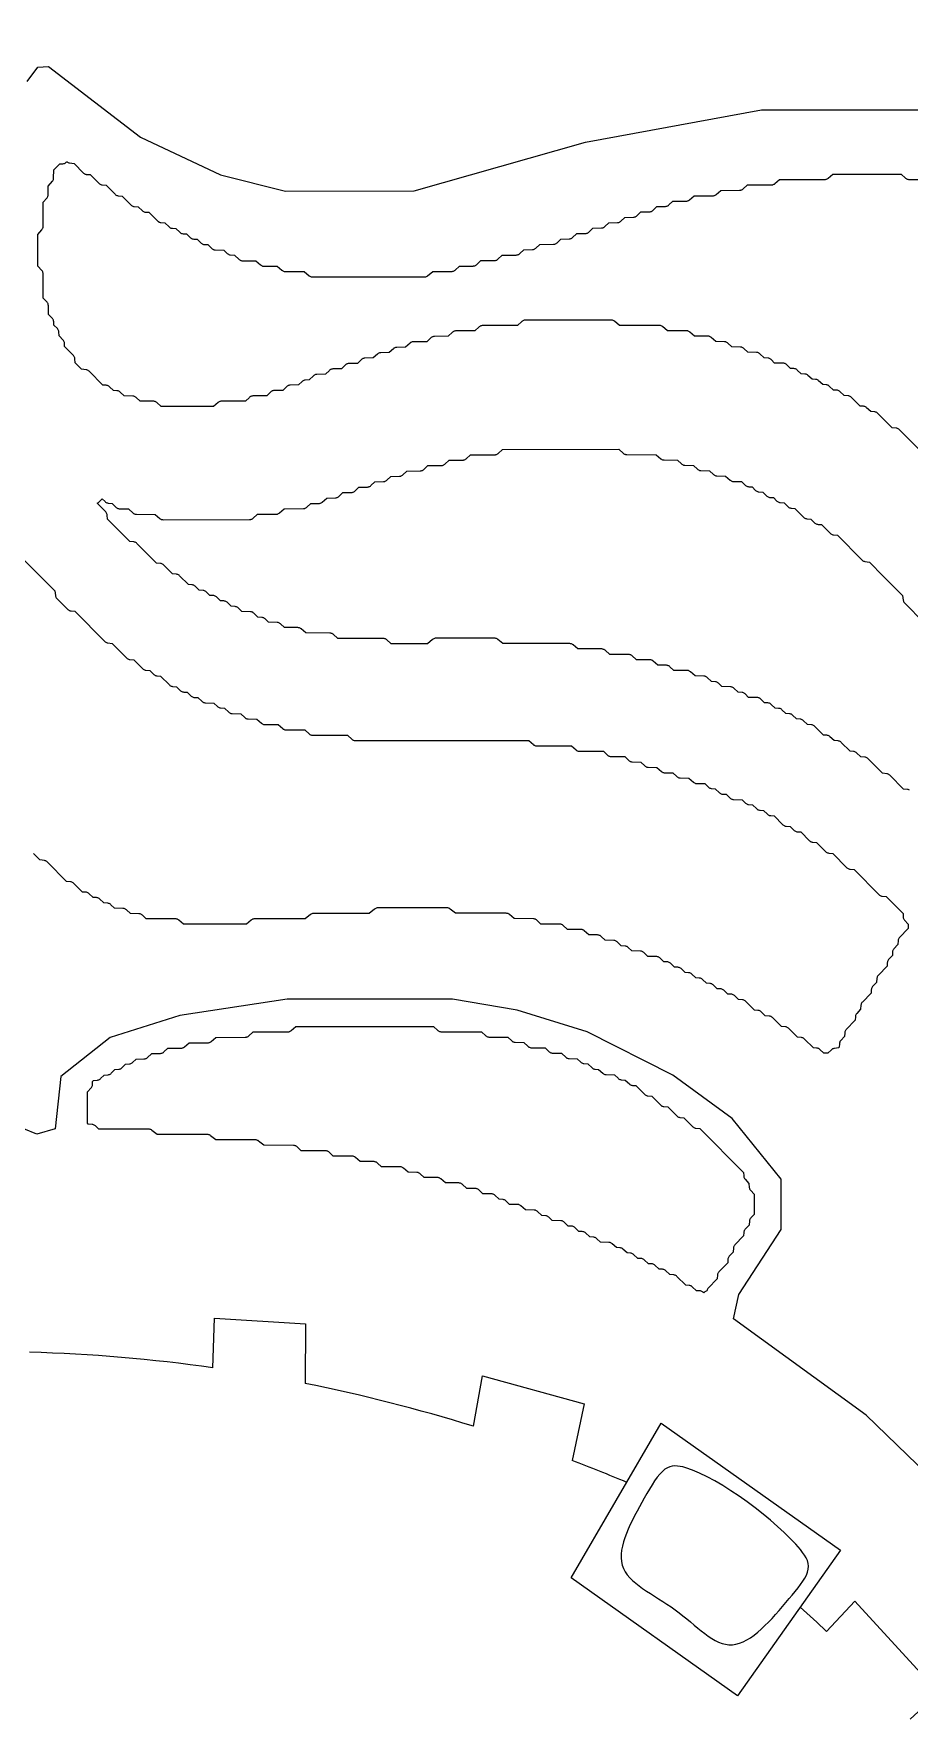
# Model space of a CAD drawing. Header units: inches. Extents: x 36 to 190, y -75 to 56.
# Drawn here: x 158.16 to 162.52, y -8.48 to -0.09 of the extents above; entities that cross this region are included whole.
import ezdxf

# ---------------------------------------------------------------- set-up
doc = ezdxf.new("R2010")
doc.units = ezdxf.units.IN
for name, color, linetype, lineweight in [('01_ORIGINAL_CAD', 7, 'Continuous', 20), ('02_APPROVED_PDF_OUTLINES', 7, 'Continuous', 15), ('04_APPROVED_PERIMETER', 7, 'Continuous', 15)]:
    doc.layers.add(name, color=color, linetype=linetype, lineweight=lineweight)

# ---------------------------------------------------------------- blocks, each defined once
blk = doc.blocks.new('06_WAVES')
at = {"layer": '01_ORIGINAL_CAD'}
blk.add_lwpolyline([(50.1404, 46.0145, -0.546754), (57.6505, 41.0455, 0.171391), (58.1845, 40.3509, 0.171391)], format="xyb", dxfattribs=at)
for points in [[(49.0534, 39.2724), (49.0621, 39.5186), (49.5148, 39.4915), (49.5133, 39.1941)], [(50.3503, 38.9811), (50.3957, 39.232), (50.9015, 39.0933), (50.8421, 38.8111)], [(51.2858, 38.9961), (52.1779, 38.364), (51.6649, 37.64), (50.8365, 38.2269), (51.2858, 38.9961)], [(52.2493, 38.1107), (52.1082, 37.9605)], [(52.2493, 38.1107), (52.6681, 37.6537), (52.5252, 37.5228)]]:
    blk.add_lwpolyline(points, dxfattribs=at)
for centre, radius, start, end in [((47.8977, 31.0932), 8.2604, 81.95727, 88.30736), ((47.8977, 31.0932), 8.2604, 72.72792, 78.72142), ((47.8977, 31.0932), 8.2604, 67.08551, 69.11803), ((48.3626, 33.9743), 5.4698, 46.78254, 48.64403)]:
    blk.add_arc(centre, radius, start, end, dxfattribs=at)
at = {"layer": '02_APPROVED_PDF_OUTLINES'}
for points in [[(52.5689, 43.843), (52.4706, 43.9418), (52.4679, 43.9441), (52.465, 43.946), (52.4619, 43.9475), (52.4585, 43.9485), (52.4551, 43.949), (52.4355, 43.9508), (52.3642, 44.0222), (52.3616, 44.0245), (52.3587, 44.0264), (52.3555, 44.0279), (52.3522, 44.0289), (52.3487, 44.0295), (52.3287, 44.0313), (52.308, 44.0509), (52.3052, 44.0532), (52.3022, 44.055), (52.2989, 44.0564), (52.2954, 44.0573), (52.2919, 44.0578), (52.2755, 44.0585), (52.2313, 44.1027), (52.2287, 44.105), (52.2258, 44.1069), (52.2226, 44.1083), (52.2193, 44.1094), (52.2159, 44.1099), (52.1959, 44.1117), (52.1751, 44.1313), (52.1723, 44.1336), (52.1693, 44.1355), (52.166, 44.1369), (52.1626, 44.1378), (52.159, 44.1382), (52.1423, 44.1389), (52.122, 44.1581), (52.1192, 44.1604), (52.1162, 44.1623), (52.1129, 44.1637), (52.1094, 44.1646), (52.1059, 44.165), (52.0891, 44.1657), (52.0688, 44.1849), (52.0661, 44.1872), (52.063, 44.1891), (52.0597, 44.1905), (52.0563, 44.1914), (52.0527, 44.1918), (52.036, 44.1925), (52.0157, 44.2117), (52.0129, 44.214), (52.0099, 44.2159), (52.0066, 44.2173), (52.0031, 44.2182), (51.9996, 44.2186), (51.9829, 44.2193), (51.9626, 44.2385), (51.9598, 44.2408), (51.9567, 44.2427), (51.9534, 44.2441), (51.95, 44.245), (51.9464, 44.2454), (51.9297, 44.2461), (51.9094, 44.2653), (51.9071, 44.2673), (51.9045, 44.269), (51.9017, 44.2703), (51.8988, 44.2713), (51.8958, 44.2719), (51.8927, 44.2722), (51.8501, 44.2731), (51.8327, 44.2903), (51.8301, 44.2926), (51.8272, 44.2945), (51.8241, 44.2959), (51.8208, 44.2969), (51.8173, 44.2975), (51.7973, 44.2993), (51.7766, 44.3189), (51.7742, 44.3209), (51.7717, 44.3226), (51.7689, 44.3239), (51.766, 44.3249), (51.763, 44.3255), (51.7599, 44.3258), (51.717, 44.3267), (51.6969, 44.3457), (51.6946, 44.3477), (51.692, 44.3493), (51.6892, 44.3507), (51.6863, 44.3517), (51.6833, 44.3523), (51.6802, 44.3526), (51.6373, 44.3535), (51.6172, 44.3725), (51.6149, 44.3745), (51.6123, 44.3761), (51.6095, 44.3775), (51.6066, 44.3785), (51.6036, 44.3791), (51.6006, 44.3793), (51.5571, 44.3803), (51.5341, 44.4007), (51.5317, 44.4025), (51.5292, 44.4041), (51.5264, 44.4053), (51.5235, 44.4062), (51.5206, 44.4068), (51.5176, 44.407), (51.4507, 44.4072), (51.4279, 44.4275), (51.4255, 44.4293), (51.4229, 44.4309), (51.4202, 44.4321), (51.4173, 44.433), (51.4143, 44.4336), (51.4113, 44.4337), (51.3173, 44.4339), (51.2914, 44.4551), (51.2886, 44.4571), (51.2855, 44.4587), (51.2823, 44.4599), (51.279, 44.4605), (51.2755, 44.4608), (51.0784, 44.4606), (51.0524, 44.4818), (51.0496, 44.4838), (51.0466, 44.4854), (51.0434, 44.4865), (51.04, 44.4872), (51.0366, 44.4874), (50.6089, 44.4868), (50.6059, 44.4866), (50.6029, 44.4861), (50.6, 44.4852), (50.5973, 44.4839), (50.5947, 44.4824), (50.5923, 44.4805), (50.5696, 44.4602), (50.3966, 44.4598), (50.3936, 44.4596), (50.3906, 44.4591), (50.3877, 44.4582), (50.385, 44.4569), (50.3824, 44.4554), (50.38, 44.4535), (50.3573, 44.4332), (50.2639, 44.4329), (50.2609, 44.4327), (50.2579, 44.4321), (50.255, 44.4312), (50.2523, 44.43), (50.2497, 44.4284), (50.2473, 44.4266), (50.2246, 44.4063), (50.1577, 44.406), (50.1547, 44.4058), (50.1518, 44.4052), (50.1489, 44.4043), (50.1462, 44.4031), (50.1436, 44.4015), (50.1412, 44.3996), (50.1185, 44.3794), (50.0516, 44.379), (50.0486, 44.3789), (50.0456, 44.3783), (50.0428, 44.3774), (50.04, 44.3761), (50.0375, 44.3746), (50.0351, 44.3727), (50.0121, 44.3523), (49.9687, 44.3513), (49.9657, 44.351), (49.9627, 44.3504), (49.9598, 44.3494), (49.957, 44.348), (49.9544, 44.3464), (49.9521, 44.3444), (49.9321, 44.3254), (49.8892, 44.3244), (49.8861, 44.3241), (49.8831, 44.3235), (49.8802, 44.3225), (49.8774, 44.3211), (49.8748, 44.3195), (49.8725, 44.3175), (49.8525, 44.2985), (49.8096, 44.2975), (49.8065, 44.2972), (49.8035, 44.2966), (49.8006, 44.2956), (49.7978, 44.2942), (49.7953, 44.2926), (49.7929, 44.2906), (49.7729, 44.2716), (49.73, 44.2706), (49.7269, 44.2703), (49.7239, 44.2697), (49.721, 44.2687), (49.7183, 44.2673), (49.7157, 44.2657), (49.7133, 44.2637), (49.6933, 44.2447), (49.6504, 44.2437), (49.6474, 44.2434), (49.6443, 44.2428), (49.6414, 44.2418), (49.6387, 44.2404), (49.6361, 44.2388), (49.6337, 44.2368), (49.6138, 44.2178), (49.5708, 44.2168), (49.5678, 44.2165), (49.5648, 44.2159), (49.5619, 44.2149), (49.5591, 44.2135), (49.5565, 44.2119), (49.5542, 44.2099), (49.5335, 44.1902), (49.5135, 44.1884), (49.5101, 44.1878), (49.5068, 44.1868), (49.5036, 44.1854), (49.5007, 44.1835), (49.4981, 44.1812), (49.4808, 44.164), (49.4382, 44.163), (49.4352, 44.1627), (49.4321, 44.1621), (49.4292, 44.1611), (49.4265, 44.1598), (49.4239, 44.1581), (49.4215, 44.1561), (49.4016, 44.1371), (49.3586, 44.1361), (49.3556, 44.1358), (49.3526, 44.1352), (49.3497, 44.1342), (49.3469, 44.1329), (49.3443, 44.1312), (49.342, 44.1292), (49.3221, 44.1102), (49.2527, 44.1092), (49.2496, 44.1089), (49.2466, 44.1083), (49.2436, 44.1073), (49.2408, 44.106), (49.2382, 44.1043), (49.2358, 44.1023), (49.2161, 44.0835), (49.0966, 44.0831), (49.0936, 44.0829), (49.0906, 44.0823), (49.0878, 44.0814), (49.085, 44.0802), (49.0824, 44.0786), (49.0801, 44.0768), (49.0574, 44.0565), (48.7969, 44.0563), (48.7741, 44.0765), (48.7717, 44.0784), (48.7692, 44.08), (48.7664, 44.0812), (48.7635, 44.0821), (48.7606, 44.0826), (48.7576, 44.0828), (48.6912, 44.083), (48.6713, 44.1019), (48.669, 44.1039), (48.6664, 44.1055), (48.6636, 44.1069), (48.6607, 44.1079), (48.6577, 44.1085), (48.6546, 44.1087), (48.6117, 44.1096), (48.5916, 44.1287), (48.5889, 44.1309), (48.5858, 44.1328), (48.5825, 44.1342), (48.5791, 44.1351), (48.5755, 44.1355), (48.5588, 44.1362), (48.5385, 44.1555), (48.5357, 44.1577), (48.5327, 44.1596), (48.5294, 44.161), (48.5259, 44.1619), (48.5224, 44.1623), (48.5061, 44.163), (48.4376, 44.2321), (48.4352, 44.2342), (48.4325, 44.236), (48.4296, 44.2375), (48.4266, 44.2386), (48.4234, 44.2392), (48.4007, 44.2425), (48.3686, 44.2749), (48.3668, 44.2949), (48.3663, 44.2983), (48.3653, 44.3016), (48.3638, 44.3047), (48.362, 44.3076), (48.3597, 44.3102), (48.3158, 44.3549), (48.315, 44.3717), (48.3146, 44.3752), (48.3137, 44.3786), (48.3123, 44.3819), (48.3105, 44.3849), (48.3083, 44.3876), (48.2887, 44.4086), (48.2869, 44.429), (48.2864, 44.4324), (48.2854, 44.4357), (48.284, 44.4388), (48.2821, 44.4417), (48.2799, 44.4443), (48.2625, 44.4622), (48.2617, 44.479), (48.2613, 44.4825), (48.2604, 44.4859), (48.259, 44.4892), (48.2572, 44.4922), (48.255, 44.495), (48.236, 44.5153), (48.235, 44.559), (48.2348, 44.562), (48.2342, 44.565), (48.2332, 44.5678), (48.2319, 44.5706), (48.2302, 44.5731), (48.2283, 44.5755), (48.2095, 44.5956), (48.209, 44.7167), (48.2088, 44.7203), (48.208, 44.7238), (48.2067, 44.7271), (48.205, 44.7302), (48.2029, 44.7331), (48.1827, 44.7561), (48.1825, 44.8479), (48.1824, 44.9129), (48.2024, 44.936), (48.2046, 44.9388), (48.2063, 44.942), (48.2076, 44.9453), (48.2083, 44.9488), (48.2086, 44.9524), (48.2086, 45.0735), (48.2273, 45.0936), (48.2292, 45.096), (48.2309, 45.0985), (48.2322, 45.1013), (48.2331, 45.1041), (48.2337, 45.1071), (48.234, 45.1101), (48.2348, 45.1543), (48.2551, 45.1776), (48.2572, 45.1804), (48.2589, 45.1835), (48.2602, 45.1869), (48.2609, 45.1903), (48.2612, 45.1939), (48.2614, 45.2341), (48.2916, 45.2647), (48.3078, 45.2655), (48.3114, 45.2659), (48.3148, 45.2668), (48.318, 45.2681), (48.321, 45.2699), (48.3238, 45.2722), (48.3269, 45.275), (48.328, 45.274), (48.3307, 45.2722), (48.3336, 45.2707), (48.3367, 45.2697), (48.3398, 45.269), (48.3627, 45.2657), (48.4105, 45.219), (48.4128, 45.217), (48.4153, 45.2153), (48.418, 45.2139), (48.4209, 45.2129), (48.4239, 45.2122), (48.4269, 45.2119), (48.4432, 45.2112), (48.4874, 45.1669), (48.4901, 45.1647), (48.493, 45.1628), (48.4961, 45.1613), (48.4995, 45.1603), (48.5029, 45.1597), (48.5225, 45.158), (48.5672, 45.1133), (48.5698, 45.111), (48.5727, 45.1091), (48.5759, 45.1077), (48.5792, 45.1066), (48.5826, 45.1061), (48.6023, 45.1044), (48.6469, 45.0597), (48.6495, 45.0574), (48.6525, 45.0555), (48.6556, 45.054), (48.6589, 45.053), (48.6624, 45.0525), (48.6824, 45.0507), (48.7031, 45.031), (48.7059, 45.0288), (48.7089, 45.0269), (48.7122, 45.0255), (48.7157, 45.0246), (48.7192, 45.0242), (48.7356, 45.0235), (48.7798, 44.9793), (48.7824, 44.977), (48.7853, 44.9751), (48.7885, 44.9736), (48.7918, 44.9726), (48.7953, 44.9721), (48.8152, 44.9703), (48.836, 44.9506), (48.8388, 44.9483), (48.8418, 44.9465), (48.8451, 44.9451), (48.8486, 44.9442), (48.8521, 44.9438), (48.8688, 44.9431), (48.8891, 44.9238), (48.8919, 44.9215), (48.895, 44.9197), (48.8983, 44.9183), (48.9017, 44.9174), (48.9053, 44.917), (48.922, 44.9163), (48.9423, 44.897), (48.945, 44.8947), (48.9481, 44.8929), (48.9514, 44.8915), (48.9548, 44.8906), (48.9584, 44.8902), (48.9751, 44.8895), (48.9954, 44.8702), (48.9982, 44.8679), (49.0012, 44.8661), (49.0045, 44.8647), (49.008, 44.8638), (49.0115, 44.8634), (49.0283, 44.8627), (49.0486, 44.8434), (49.0509, 44.8414), (49.0535, 44.8398), (49.0563, 44.8384), (49.0592, 44.8374), (49.0622, 44.8368), (49.0652, 44.8366), (49.1079, 44.8357), (49.1252, 44.8184), (49.1279, 44.8162), (49.1308, 44.8143), (49.1339, 44.8128), (49.1372, 44.8118), (49.1406, 44.8113), (49.1611, 44.8095), (49.1848, 44.7884), (49.1872, 44.7866), (49.1898, 44.785), (49.1925, 44.7838), (49.1954, 44.7829), (49.1983, 44.7823), (49.2013, 44.7821), (49.2682, 44.7819), (49.2911, 44.7617), (49.2934, 44.7598), (49.296, 44.7582), (49.2987, 44.757), (49.3016, 44.7561), (49.3046, 44.7555), (49.3076, 44.7554), (49.3744, 44.7552), (49.3973, 44.7349), (49.3997, 44.733), (49.4022, 44.7315), (49.405, 44.7302), (49.4079, 44.7293), (49.4108, 44.7288), (49.4138, 44.7286), (49.5078, 44.7284), (49.5338, 44.7072), (49.5366, 44.7052), (49.5396, 44.7036), (49.5428, 44.7025), (49.5462, 44.7018), (49.5496, 44.7016), (50.107, 44.702), (50.1105, 44.7022), (50.1138, 44.7029), (50.117, 44.7041), (50.1201, 44.7057), (50.1229, 44.7077), (50.1488, 44.7289), (50.2427, 44.7292), (50.2457, 44.7294), (50.2487, 44.73), (50.2516, 44.7309), (50.2543, 44.7321), (50.2569, 44.7337), (50.2593, 44.7356), (50.282, 44.7558), (50.3489, 44.7561), (50.3519, 44.7563), (50.3548, 44.7569), (50.3577, 44.7578), (50.3605, 44.759), (50.363, 44.7606), (50.3654, 44.7625), (50.3882, 44.7828), (50.455, 44.7831), (50.458, 44.7833), (50.461, 44.7838), (50.4638, 44.7847), (50.4666, 44.786), (50.4692, 44.7875), (50.4715, 44.7894), (50.4944, 44.8098), (50.5642, 44.8108), (50.5673, 44.8111), (50.5704, 44.8117), (50.5733, 44.8127), (50.5761, 44.8141), (50.5787, 44.8157), (50.5811, 44.8177), (50.6011, 44.8368), (50.644, 44.8378), (50.6471, 44.838), (50.6501, 44.8386), (50.653, 44.8396), (50.6557, 44.841), (50.6583, 44.8427), (50.6607, 44.8446), (50.6806, 44.8636), (50.7499, 44.8647), (50.753, 44.8649), (50.7561, 44.8655), (50.759, 44.8665), (50.7618, 44.8679), (50.7644, 44.8696), (50.7668, 44.8716), (50.7866, 44.8904), (50.8265, 44.8907), (50.8295, 44.8909), (50.8324, 44.8915), (50.8353, 44.8924), (50.838, 44.8936), (50.8406, 44.8952), (50.8429, 44.897), (50.8659, 44.9175), (50.9093, 44.9185), (50.9124, 44.9187), (50.9154, 44.9194), (50.9183, 44.9204), (50.921, 44.9217), (50.9236, 44.9234), (50.926, 44.9254), (50.9459, 44.9444), (50.9889, 44.9454), (50.9919, 44.9456), (50.9949, 44.9463), (50.9979, 44.9473), (51.0006, 44.9486), (51.0032, 44.9503), (51.0056, 44.9523), (51.0255, 44.9713), (51.0685, 44.9723), (51.0715, 44.9725), (51.0745, 44.9732), (51.0774, 44.9742), (51.0802, 44.9755), (51.0828, 44.9772), (51.0851, 44.9792), (51.1051, 44.9982), (51.148, 44.9992), (51.1511, 44.9994), (51.1541, 45.0001), (51.157, 45.0011), (51.1598, 45.0024), (51.1624, 45.0041), (51.1647, 45.0061), (51.1847, 45.0251), (51.2276, 45.0261), (51.2307, 45.0263), (51.2337, 45.027), (51.2366, 45.028), (51.2394, 45.0293), (51.2419, 45.031), (51.2443, 45.033), (51.2643, 45.052), (51.3072, 45.053), (51.3103, 45.0532), (51.3133, 45.0539), (51.3162, 45.0549), (51.3189, 45.0562), (51.3215, 45.0579), (51.3239, 45.0599), (51.3437, 45.0787), (51.41, 45.079), (51.413, 45.0792), (51.416, 45.0798), (51.4189, 45.0807), (51.4216, 45.0819), (51.4242, 45.0835), (51.4266, 45.0854), (51.4493, 45.1056), (51.5427, 45.106), (51.5457, 45.1061), (51.5487, 45.1067), (51.5515, 45.1076), (51.5543, 45.1089), (51.5569, 45.1104), (51.5592, 45.1123), (51.582, 45.1326), (51.6754, 45.1329), (51.6784, 45.1331), (51.6813, 45.1336), (51.6842, 45.1345), (51.687, 45.1358), (51.6895, 45.1374), (51.6919, 45.1392), (51.7146, 45.1595), (51.8346, 45.1599), (51.8376, 45.16), (51.8405, 45.1606), (51.8434, 45.1615), (51.8462, 45.1628), (51.8487, 45.1643), (51.8511, 45.1662), (51.8738, 45.1864), (52.0999, 45.1869), (52.1029, 45.1871), (52.1059, 45.1876), (52.1088, 45.1885), (52.1116, 45.1898), (52.1141, 45.1914), (52.1165, 45.1932), (52.1392, 45.2135), (52.4793, 45.2137), (52.5021, 45.1935), (52.5045, 45.1916), (52.5071, 45.1901), (52.5098, 45.1888), (52.5127, 45.1879), (52.5157, 45.1874), (52.5187, 45.1872), (52.7182, 45.1871)], [(48.117, 43.2898), (48.2664, 43.1392), (48.2697, 43.1162), (48.2703, 43.113), (48.2714, 43.11), (48.2728, 43.1071), (48.2746, 43.1044), (48.2767, 43.102), (48.3322, 43.0465), (48.3348, 43.0442), (48.3377, 43.0423), (48.3409, 43.0408), (48.3442, 43.0398), (48.3477, 43.0392), (48.3672, 43.0375), (48.516, 42.8875), (48.5184, 42.8854), (48.5211, 42.8836), (48.524, 42.8821), (48.527, 42.881), (48.5302, 42.8804), (48.5529, 42.8771), (48.6246, 42.8051), (48.6273, 42.8029), (48.6302, 42.8009), (48.6333, 42.7995), (48.6367, 42.7984), (48.6401, 42.7979), (48.6597, 42.7962), (48.7044, 42.7515), (48.707, 42.7492), (48.7099, 42.7473), (48.7131, 42.7458), (48.7164, 42.7448), (48.7199, 42.7443), (48.7399, 42.7425), (48.7606, 42.7228), (48.7634, 42.7206), (48.7664, 42.7187), (48.7697, 42.7173), (48.7732, 42.7164), (48.7767, 42.716), (48.7931, 42.7153), (48.8373, 42.6711), (48.8399, 42.6688), (48.8428, 42.6669), (48.846, 42.6654), (48.8493, 42.6644), (48.8527, 42.6639), (48.8727, 42.6621), (48.8935, 42.6424), (48.8962, 42.6401), (48.8993, 42.6383), (48.9026, 42.6369), (48.906, 42.636), (48.9096, 42.6356), (48.9263, 42.6349), (48.9466, 42.6156), (48.9494, 42.6133), (48.9524, 42.6115), (48.9557, 42.6101), (48.9592, 42.6092), (48.9627, 42.6088), (48.9795, 42.6081), (48.9998, 42.5888), (49.0021, 42.5868), (49.0047, 42.5852), (49.0075, 42.5838), (49.0104, 42.5828), (49.0134, 42.5822), (49.0164, 42.582), (49.0591, 42.5811), (49.0764, 42.5638), (49.0791, 42.5616), (49.082, 42.5597), (49.0851, 42.5582), (49.0884, 42.5572), (49.0918, 42.5567), (49.1118, 42.5549), (49.1326, 42.5352), (49.1349, 42.5333), (49.1375, 42.5316), (49.1403, 42.5303), (49.1432, 42.5293), (49.1462, 42.5286), (49.1493, 42.5284), (49.1922, 42.5275), (49.2123, 42.5085), (49.2146, 42.5065), (49.2172, 42.5048), (49.22, 42.5035), (49.2229, 42.5025), (49.2259, 42.5019), (49.2289, 42.5016), (49.2724, 42.5007), (49.2954, 42.4802), (49.2978, 42.4784), (49.3003, 42.4768), (49.3031, 42.4756), (49.3059, 42.4747), (49.3089, 42.4741), (49.3119, 42.474), (49.3788, 42.4737), (49.4016, 42.4535), (49.404, 42.4516), (49.4066, 42.4501), (49.4093, 42.4488), (49.4122, 42.4479), (49.4152, 42.4474), (49.4182, 42.4472), (49.5116, 42.447), (49.5344, 42.4267), (49.5368, 42.4249), (49.5394, 42.4233), (49.5421, 42.4221), (49.545, 42.4212), (49.548, 42.4206), (49.551, 42.4205), (49.724, 42.4203), (49.7468, 42.4001), (49.7492, 42.3982), (49.7518, 42.3966), (49.7545, 42.3954), (49.7574, 42.3945), (49.7604, 42.394), (49.7634, 42.3938), (50.6266, 42.3941), (50.6494, 42.3739), (50.6517, 42.372), (50.6543, 42.3705), (50.6571, 42.3692), (50.66, 42.3683), (50.6629, 42.3678), (50.6659, 42.3676), (50.839, 42.3675), (50.8618, 42.3472), (50.8641, 42.3454), (50.8667, 42.3438), (50.8695, 42.3426), (50.8723, 42.3417), (50.8753, 42.3411), (50.8783, 42.3409), (50.9978, 42.3407), (51.0176, 42.3219), (51.02, 42.3199), (51.0226, 42.3183), (51.0254, 42.3169), (51.0284, 42.3159), (51.0314, 42.3153), (51.0345, 42.3151), (51.1039, 42.3141), (51.1239, 42.2952), (51.1262, 42.2932), (51.1288, 42.2915), (51.1316, 42.2902), (51.1345, 42.2892), (51.1375, 42.2886), (51.1405, 42.2883), (51.1835, 42.2874), (51.2036, 42.2684), (51.2059, 42.2664), (51.2085, 42.2647), (51.2113, 42.2634), (51.2142, 42.2624), (51.2172, 42.2618), (51.2202, 42.2615), (51.2636, 42.2606), (51.2867, 42.2402), (51.289, 42.2383), (51.2916, 42.2368), (51.2943, 42.2355), (51.2972, 42.2346), (51.3001, 42.2341), (51.3031, 42.2339), (51.343, 42.2337), (51.3629, 42.2148), (51.3653, 42.2129), (51.3679, 42.2112), (51.3706, 42.2098), (51.3735, 42.2089), (51.3765, 42.2082), (51.3796, 42.208), (51.423, 42.2071), (51.446, 42.1866), (51.4484, 42.1848), (51.451, 42.1832), (51.4537, 42.182), (51.4566, 42.1811), (51.4595, 42.1805), (51.4625, 42.1803), (51.5021, 42.1801), (51.5193, 42.1631), (51.5219, 42.1608), (51.5248, 42.1589), (51.528, 42.1575), (51.5313, 42.1564), (51.5347, 42.1559), (51.5547, 42.1541), (51.5754, 42.1345), (51.5782, 42.1322), (51.5813, 42.1303), (51.5845, 42.129), (51.588, 42.128), (51.5915, 42.1276), (51.6083, 42.1269), (51.6286, 42.1077), (51.6309, 42.1057), (51.6335, 42.104), (51.6363, 42.1027), (51.6392, 42.1017), (51.6422, 42.1011), (51.6452, 42.1008), (51.6879, 42.0999), (51.7052, 42.0827), (51.7079, 42.0804), (51.7108, 42.0785), (51.7139, 42.0771), (51.7172, 42.0761), (51.7206, 42.0755), (51.7406, 42.0738), (51.7614, 42.0541), (51.7642, 42.0518), (51.7672, 42.05), (51.7705, 42.0486), (51.774, 42.0477), (51.7775, 42.0472), (51.7942, 42.0465), (51.8145, 42.0273), (51.8173, 42.025), (51.8204, 42.0232), (51.8236, 42.0218), (51.8271, 42.0209), (51.8306, 42.0204), (51.847, 42.0197), (51.8912, 41.9755), (51.8938, 41.9732), (51.8967, 41.9713), (51.8999, 41.9699), (51.9032, 41.9689), (51.9067, 41.9683), (51.9267, 41.9665), (51.9474, 41.9469), (51.9502, 41.9446), (51.9532, 41.9427), (51.9565, 41.9414), (51.96, 41.9404), (51.9635, 41.94), (51.9799, 41.9393), (52.0241, 41.8951), (52.0267, 41.8928), (52.0296, 41.8909), (52.0328, 41.8895), (52.0361, 41.8884), (52.0395, 41.8879), (52.0592, 41.8861), (52.1038, 41.8415), (52.1064, 41.8392), (52.1093, 41.8373), (52.1125, 41.8358), (52.1158, 41.8348), (52.1193, 41.8343), (52.1389, 41.8325), (52.2101, 41.7611), (52.2127, 41.7588), (52.2157, 41.7569), (52.2188, 41.7554), (52.2222, 41.7544), (52.2256, 41.7538), (52.2452, 41.7521), (52.3696, 41.627), (52.3722, 41.6247), (52.3752, 41.6228), (52.3783, 41.6213), (52.3817, 41.6203), (52.3851, 41.6197), (52.4047, 41.618), (52.4891, 41.5329), (52.4898, 41.5162), (52.4902, 41.5126), (52.4911, 41.5092), (52.4925, 41.506), (52.4943, 41.503), (52.4965, 41.5002), (52.5153, 41.4801), (52.5153, 41.4588), (52.472, 41.4145), (52.4698, 41.4119), (52.4679, 41.409), (52.4665, 41.4058), (52.4655, 41.4025), (52.465, 41.3991), (52.4632, 41.3788), (52.4437, 41.3578), (52.4415, 41.355), (52.4397, 41.352), (52.4384, 41.3487), (52.4375, 41.3453), (52.4371, 41.3418), (52.4364, 41.3246), (52.4173, 41.3041), (52.4151, 41.3013), (52.4133, 41.2983), (52.4119, 41.295), (52.411, 41.2916), (52.4106, 41.2881), (52.41, 41.2713), (52.3662, 41.2266), (52.3639, 41.2239), (52.3621, 41.221), (52.3607, 41.2179), (52.3597, 41.2146), (52.3591, 41.2112), (52.3574, 41.1908), (52.3379, 41.1698), (52.3357, 41.167), (52.3339, 41.164), (52.3325, 41.1607), (52.3317, 41.1573), (52.3313, 41.1538), (52.3306, 41.137), (52.2868, 41.0923), (52.2846, 41.0897), (52.2827, 41.0868), (52.2813, 41.0836), (52.2803, 41.0803), (52.2798, 41.0769), (52.278, 41.0565), (52.2585, 41.0355), (52.2563, 41.0328), (52.2545, 41.0297), (52.2532, 41.0265), (52.2523, 41.0231), (52.2519, 41.0196), (52.2512, 41.0026), (52.2059, 40.9553), (52.2039, 40.953), (52.2023, 40.9504), (52.2009, 40.9478), (52.1999, 40.9449), (52.1993, 40.942), (52.1989, 40.939), (52.1982, 40.9218), (52.1792, 40.9013), (52.1769, 40.8985), (52.1751, 40.8955), (52.1738, 40.8922), (52.1729, 40.8888), (52.1725, 40.8853), (52.1718, 40.8686), (52.1673, 40.864), (52.1477, 40.8622), (52.1443, 40.8616), (52.141, 40.8606), (52.1379, 40.8592), (52.135, 40.8573), (52.1323, 40.855), (52.1153, 40.838), (52.095, 40.838), (52.0752, 40.8568), (52.0724, 40.8591), (52.0693, 40.8609), (52.0661, 40.8623), (52.0626, 40.8632), (52.0591, 40.8636), (52.0427, 40.8643), (51.9985, 40.9085), (51.9959, 40.9108), (51.993, 40.9127), (51.9898, 40.9142), (51.9865, 40.9152), (51.983, 40.9158), (51.9634, 40.9175), (51.9188, 40.9622), (51.9162, 40.9644), (51.9132, 40.9663), (51.9101, 40.9678), (51.9067, 40.9688), (51.9033, 40.9694), (51.8837, 40.9711), (51.839, 41.0158), (51.8364, 41.0181), (51.8335, 41.02), (51.8303, 41.0214), (51.827, 41.0225), (51.8236, 41.023), (51.8036, 41.0248), (51.7828, 41.0444), (51.7801, 41.0467), (51.777, 41.0486), (51.7737, 41.05), (51.7703, 41.0509), (51.7667, 41.0513), (51.7504, 41.052), (51.7062, 41.0962), (51.7035, 41.0985), (51.7006, 41.1004), (51.6975, 41.1019), (51.6941, 41.1029), (51.6907, 41.1034), (51.6707, 41.1052), (51.6499, 41.1249), (51.6472, 41.1271), (51.6441, 41.129), (51.6408, 41.1304), (51.6374, 41.1313), (51.6338, 41.1317), (51.6171, 41.1324), (51.5968, 41.1517), (51.594, 41.1539), (51.591, 41.1558), (51.5877, 41.1572), (51.5842, 41.1581), (51.5807, 41.1585), (51.564, 41.1592), (51.5437, 41.1785), (51.5409, 41.1807), (51.5378, 41.1826), (51.5346, 41.184), (51.5311, 41.1849), (51.5276, 41.1853), (51.5108, 41.186), (51.4905, 41.2053), (51.4878, 41.2075), (51.4847, 41.2094), (51.4814, 41.2108), (51.478, 41.2117), (51.4744, 41.2121), (51.4577, 41.2128), (51.4374, 41.2321), (51.4346, 41.2343), (51.4316, 41.2362), (51.4283, 41.2376), (51.4248, 41.2385), (51.4213, 41.2389), (51.4045, 41.2396), (51.3842, 41.2589), (51.3815, 41.2611), (51.3784, 41.263), (51.3751, 41.2644), (51.3717, 41.2653), (51.3681, 41.2657), (51.3514, 41.2664), (51.3311, 41.2857), (51.3283, 41.2879), (51.3253, 41.2898), (51.322, 41.2912), (51.3185, 41.2921), (51.315, 41.2925), (51.2983, 41.2932), (51.278, 41.3125), (51.2756, 41.3144), (51.273, 41.3161), (51.2703, 41.3174), (51.2674, 41.3184), (51.2644, 41.3191), (51.2613, 41.3193), (51.2183, 41.3202), (51.1983, 41.3392), (51.1959, 41.3412), (51.1934, 41.3429), (51.1906, 41.3442), (51.1877, 41.3452), (51.1847, 41.3458), (51.1816, 41.3461), (51.139, 41.347), (51.1216, 41.3642), (51.119, 41.3665), (51.1161, 41.3684), (51.1129, 41.3698), (51.1096, 41.3708), (51.1062, 41.3714), (51.0862, 41.3732), (51.0655, 41.3928), (51.0631, 41.3948), (51.0605, 41.3965), (51.0578, 41.3978), (51.0549, 41.3988), (51.0519, 41.3994), (51.0488, 41.3997), (51.0058, 41.4006), (50.9858, 41.4196), (50.9834, 41.4216), (50.9808, 41.4232), (50.9781, 41.4246), (50.9752, 41.4256), (50.9722, 41.4262), (50.9691, 41.4265), (50.9257, 41.4274), (50.9027, 41.4478), (50.9003, 41.4497), (50.8977, 41.4512), (50.895, 41.4525), (50.8921, 41.4534), (50.8891, 41.4539), (50.8861, 41.4541), (50.8193, 41.4543), (50.7964, 41.4746), (50.7941, 41.4764), (50.7915, 41.478), (50.7887, 41.4792), (50.7859, 41.4801), (50.7829, 41.4807), (50.7799, 41.4809), (50.687, 41.4811), (50.6671, 41.4999), (50.6647, 41.5019), (50.6621, 41.5036), (50.6593, 41.5049), (50.6563, 41.5059), (50.6533, 41.5065), (50.6501, 41.5067), (50.5538, 41.5077), (50.5309, 41.5281), (50.5285, 41.5299), (50.5259, 41.5315), (50.5232, 41.5327), (50.5203, 41.5336), (50.5173, 41.5342), (50.5143, 41.5343), (50.2611, 41.5344), (50.2351, 41.5556), (50.2323, 41.5576), (50.2293, 41.5592), (50.2261, 41.5603), (50.2227, 41.561), (50.2193, 41.5613), (49.8742, 41.561), (49.8708, 41.5608), (49.8674, 41.5601), (49.8642, 41.5589), (49.8612, 41.5573), (49.8584, 41.5553), (49.8325, 41.5341), (49.5557, 41.5339), (49.5523, 41.5337), (49.549, 41.533), (49.5457, 41.5318), (49.5427, 41.5302), (49.5399, 41.5283), (49.514, 41.507), (49.2608, 41.5066), (49.2578, 41.5064), (49.2548, 41.5058), (49.2519, 41.5049), (49.2492, 41.5037), (49.2466, 41.5021), (49.2442, 41.5002), (49.2215, 41.48), (48.908, 41.4798), (48.8852, 41.5), (48.8828, 41.5018), (48.8802, 41.5034), (48.8775, 41.5046), (48.8746, 41.5055), (48.8716, 41.5061), (48.8686, 41.5063), (48.7226, 41.5064), (48.7028, 41.5253), (48.7004, 41.5272), (48.6978, 41.5289), (48.6951, 41.5302), (48.6922, 41.5312), (48.6892, 41.5319), (48.6861, 41.5321), (48.6431, 41.533), (48.6231, 41.552), (48.6207, 41.554), (48.6181, 41.5557), (48.6154, 41.557), (48.6125, 41.558), (48.6095, 41.5586), (48.6064, 41.5589), (48.5638, 41.5598), (48.5464, 41.577), (48.5438, 41.5793), (48.5409, 41.5812), (48.5377, 41.5826), (48.5344, 41.5836), (48.531, 41.5842), (48.511, 41.5859), (48.4903, 41.6056), (48.4875, 41.6079), (48.4844, 41.6097), (48.4811, 41.6111), (48.4777, 41.612), (48.4741, 41.6125), (48.4574, 41.6132), (48.4371, 41.6324), (48.4344, 41.6347), (48.4313, 41.6365), (48.428, 41.6379), (48.4246, 41.6388), (48.421, 41.6393), (48.4047, 41.64), (48.3605, 41.6842), (48.3578, 41.6865), (48.3549, 41.6884), (48.3518, 41.6898), (48.3484, 41.6908), (48.345, 41.6914), (48.3254, 41.6931), (48.2299, 41.7895), (48.2275, 41.7916), (48.2248, 41.7934), (48.2219, 41.7949), (48.2188, 41.796), (48.2157, 41.7966), (48.193, 41.7999), (48.1609, 41.8323)], [(52.5215, 42.1477), (52.5184, 42.1492), (52.515, 42.1503), (52.5116, 42.1508), (52.492, 42.1525), (52.4231, 42.2221), (52.4207, 42.2242), (52.418, 42.226), (52.4151, 42.2275), (52.412, 42.2285), (52.4089, 42.2292), (52.3862, 42.2324), (52.3144, 42.3044), (52.3118, 42.3067), (52.3089, 42.3086), (52.3057, 42.3101), (52.3024, 42.3111), (52.2989, 42.3117), (52.2789, 42.3135), (52.2582, 42.3331), (52.2554, 42.3354), (52.2523, 42.3372), (52.2491, 42.3386), (52.2456, 42.3395), (52.2421, 42.34), (52.2257, 42.3407), (52.1815, 42.3849), (52.1789, 42.3872), (52.176, 42.3891), (52.1728, 42.3905), (52.1695, 42.3916), (52.166, 42.3921), (52.146, 42.3939), (52.1253, 42.4135), (52.1225, 42.4158), (52.1195, 42.4177), (52.1162, 42.4191), (52.1127, 42.42), (52.1092, 42.4204), (52.0928, 42.4211), (52.0486, 42.4653), (52.046, 42.4676), (52.0431, 42.4695), (52.0399, 42.471), (52.0366, 42.472), (52.0332, 42.4725), (52.0132, 42.4743), (51.9924, 42.494), (51.9897, 42.4962), (51.9866, 42.4981), (51.9833, 42.4995), (51.9799, 42.5004), (51.9763, 42.5008), (51.9596, 42.5015), (51.9393, 42.5208), (51.9365, 42.523), (51.9335, 42.5249), (51.9302, 42.5263), (51.9267, 42.5272), (51.9232, 42.5276), (51.9064, 42.5283), (51.8861, 42.5476), (51.8834, 42.5498), (51.8803, 42.5517), (51.877, 42.5531), (51.8736, 42.554), (51.87, 42.5544), (51.8533, 42.5551), (51.833, 42.5744), (51.8302, 42.5766), (51.8272, 42.5785), (51.8239, 42.5799), (51.8204, 42.5808), (51.8169, 42.5812), (51.8002, 42.5819), (51.7799, 42.6012), (51.7775, 42.6031), (51.7749, 42.6048), (51.7722, 42.6061), (51.7693, 42.6071), (51.7663, 42.6078), (51.7632, 42.608), (51.7206, 42.6089), (51.7032, 42.6262), (51.7006, 42.6284), (51.6977, 42.6303), (51.6945, 42.6318), (51.6912, 42.6328), (51.6878, 42.6333), (51.6678, 42.6351), (51.647, 42.6547), (51.6447, 42.6567), (51.6421, 42.6584), (51.6393, 42.6597), (51.6364, 42.6607), (51.6334, 42.6613), (51.6304, 42.6616), (51.5877, 42.6625), (51.5704, 42.6797), (51.5677, 42.682), (51.5648, 42.6839), (51.5617, 42.6853), (51.5584, 42.6863), (51.555, 42.6869), (51.535, 42.6887), (51.5142, 42.7083), (51.5119, 42.7103), (51.5093, 42.712), (51.5065, 42.7133), (51.5036, 42.7143), (51.5006, 42.7149), (51.4975, 42.7152), (51.4541, 42.7161), (51.4311, 42.7365), (51.4287, 42.7384), (51.4261, 42.7399), (51.4234, 42.7412), (51.4205, 42.7421), (51.4176, 42.7426), (51.4146, 42.7428), (51.3482, 42.743), (51.3283, 42.7619), (51.3259, 42.7638), (51.3234, 42.7655), (51.3206, 42.7668), (51.3177, 42.7678), (51.3147, 42.7685), (51.3116, 42.7687), (51.2682, 42.7696), (51.2452, 42.7901), (51.2428, 42.7919), (51.2402, 42.7935), (51.2375, 42.7947), (51.2346, 42.7956), (51.2317, 42.7962), (51.2287, 42.7964), (51.1618, 42.7966), (51.1389, 42.8168), (51.1366, 42.8187), (51.134, 42.8203), (51.1313, 42.8215), (51.1284, 42.8224), (51.1254, 42.8229), (51.1224, 42.8231), (51.029, 42.8233), (51.0062, 42.8436), (51.0038, 42.8454), (51.0012, 42.847), (50.9985, 42.8482), (50.9956, 42.8491), (50.9926, 42.8497), (50.9896, 42.8499), (50.8697, 42.85), (50.8469, 42.8703), (50.8445, 42.8722), (50.8419, 42.8737), (50.8391, 42.875), (50.8363, 42.8759), (50.8333, 42.8764), (50.8303, 42.8766), (50.4974, 42.8766), (50.4715, 42.8978), (50.4687, 42.8998), (50.4656, 42.9014), (50.4624, 42.9025), (50.459, 42.9032), (50.4556, 42.9034), (50.1636, 42.9032), (50.1602, 42.903), (50.1569, 42.9023), (50.1536, 42.9011), (50.1506, 42.8995), (50.1478, 42.8976), (50.122, 42.8763), (49.9406, 42.8762), (49.9178, 42.8964), (49.9154, 42.8983), (49.9128, 42.8999), (49.91, 42.9011), (49.9072, 42.902), (49.9042, 42.9025), (49.9012, 42.9027), (49.6751, 42.9028), (49.6523, 42.9231), (49.6499, 42.9249), (49.6473, 42.9265), (49.6446, 42.9277), (49.6417, 42.9286), (49.6387, 42.9292), (49.6357, 42.9294), (49.5158, 42.9296), (49.4929, 42.9498), (49.4906, 42.9517), (49.488, 42.9532), (49.4853, 42.9545), (49.4824, 42.9554), (49.4794, 42.9559), (49.4764, 42.9561), (49.41, 42.9563), (49.3902, 42.9751), (49.3878, 42.9771), (49.3852, 42.9788), (49.3825, 42.9801), (49.3796, 42.9811), (49.3765, 42.9817), (49.3735, 42.982), (49.3309, 42.9829), (49.3135, 43.0001), (49.3109, 43.0024), (49.308, 43.0043), (49.3048, 43.0057), (49.3015, 43.0067), (49.2981, 43.0073), (49.2781, 43.009), (49.2573, 43.0287), (49.255, 43.0307), (49.2524, 43.0324), (49.2496, 43.0337), (49.2467, 43.0347), (49.2437, 43.0353), (49.2407, 43.0356), (49.198, 43.0365), (49.1807, 43.0537), (49.178, 43.056), (49.1751, 43.0578), (49.172, 43.0593), (49.1687, 43.0603), (49.1653, 43.0609), (49.1453, 43.0626), (49.1245, 43.0823), (49.1217, 43.0846), (49.1187, 43.0864), (49.1154, 43.0878), (49.1119, 43.0887), (49.1084, 43.0891), (49.0917, 43.0899), (49.0714, 43.1091), (49.0686, 43.1114), (49.0655, 43.1132), (49.0623, 43.1146), (49.0588, 43.1155), (49.0553, 43.1159), (49.0388, 43.1166), (49.0212, 43.1341), (49.0186, 43.1364), (49.0157, 43.1382), (49.0126, 43.1397), (49.0093, 43.1407), (49.0058, 43.1413), (48.9858, 43.143), (48.9651, 43.1627), (48.9623, 43.165), (48.9593, 43.1668), (48.956, 43.1682), (48.9525, 43.1691), (48.949, 43.1695), (48.9326, 43.1702), (48.8884, 43.2144), (48.8858, 43.2167), (48.8829, 43.2186), (48.8797, 43.2201), (48.8764, 43.2211), (48.873, 43.2217), (48.8533, 43.2234), (48.8087, 43.2681), (48.8061, 43.2704), (48.8032, 43.2723), (48.8, 43.2737), (48.7967, 43.2747), (48.7932, 43.2753), (48.7736, 43.277), (48.6758, 43.3753), (48.6732, 43.3776), (48.6703, 43.3795), (48.6671, 43.381), (48.6638, 43.382), (48.6603, 43.3826), (48.6407, 43.3843), (48.5293, 43.4967), (48.5276, 43.5166), (48.527, 43.52), (48.526, 43.5233), (48.5246, 43.5264), (48.5227, 43.5293), (48.5205, 43.532), (48.4772, 43.576), (48.4777, 43.5761), (48.4808, 43.5775), (48.4838, 43.5793), (48.4864, 43.5815), (48.503, 43.5973), (48.5171, 43.5833), (48.5197, 43.5811), (48.5226, 43.5792), (48.5257, 43.5777), (48.529, 43.5767), (48.5325, 43.5762), (48.5525, 43.5744), (48.5732, 43.5547), (48.5756, 43.5528), (48.5782, 43.5511), (48.5809, 43.5498), (48.5838, 43.5488), (48.5868, 43.5481), (48.5899, 43.5479), (48.6333, 43.547), (48.6563, 43.5265), (48.6587, 43.5247), (48.6613, 43.5231), (48.664, 43.5219), (48.6669, 43.521), (48.6699, 43.5204), (48.6729, 43.5202), (48.7663, 43.52), (48.7891, 43.4998), (48.7915, 43.4979), (48.7941, 43.4964), (48.7968, 43.4951), (48.7997, 43.4942), (48.8027, 43.4937), (48.8057, 43.4935), (49.2363, 43.4938), (49.2393, 43.494), (49.2423, 43.4946), (49.2452, 43.4955), (49.248, 43.4967), (49.2506, 43.4983), (49.2529, 43.5002), (49.2757, 43.5204), (49.3691, 43.5208), (49.3721, 43.521), (49.375, 43.5215), (49.3779, 43.5224), (49.3807, 43.5237), (49.3832, 43.5252), (49.3856, 43.5271), (49.4084, 43.5474), (49.5048, 43.5486), (49.5079, 43.5488), (49.5109, 43.5494), (49.5139, 43.5504), (49.5167, 43.5518), (49.5193, 43.5535), (49.5217, 43.5555), (49.5415, 43.5743), (49.5814, 43.5746), (49.5844, 43.5748), (49.5873, 43.5754), (49.5902, 43.5763), (49.5929, 43.5775), (49.5955, 43.5791), (49.5979, 43.5809), (49.6208, 43.6014), (49.6642, 43.6024), (49.6673, 43.6026), (49.6703, 43.6033), (49.6732, 43.6043), (49.676, 43.6056), (49.6785, 43.6073), (49.6809, 43.6093), (49.7009, 43.6283), (49.7438, 43.6293), (49.7469, 43.6295), (49.7499, 43.6302), (49.7528, 43.6312), (49.7555, 43.6325), (49.7581, 43.6342), (49.7605, 43.6362), (49.7804, 43.6552), (49.8234, 43.6562), (49.8264, 43.6564), (49.8294, 43.6571), (49.8324, 43.6581), (49.8351, 43.6594), (49.8377, 43.6611), (49.8401, 43.6631), (49.86, 43.6821), (49.903, 43.6831), (49.906, 43.6833), (49.909, 43.684), (49.9119, 43.685), (49.9147, 43.6863), (49.9173, 43.688), (49.9196, 43.69), (49.9396, 43.709), (49.9825, 43.71), (49.9856, 43.7102), (49.9886, 43.7109), (49.9915, 43.7119), (49.9943, 43.7132), (49.9969, 43.7149), (49.9992, 43.7169), (50.019, 43.7357), (50.0854, 43.736), (50.0884, 43.7362), (50.0913, 43.7368), (50.0942, 43.7377), (50.097, 43.7389), (50.0995, 43.7405), (50.1019, 43.7424), (50.1246, 43.7626), (50.1915, 43.7629), (50.1945, 43.7631), (50.1975, 43.7637), (50.2003, 43.7646), (50.2031, 43.7658), (50.2057, 43.7674), (50.208, 43.7693), (50.2308, 43.7896), (50.2976, 43.7899), (50.3006, 43.7901), (50.3036, 43.7906), (50.3065, 43.7915), (50.3092, 43.7928), (50.3118, 43.7943), (50.3142, 43.7962), (50.3369, 43.8165), (50.4568, 43.8168), (50.4598, 43.817), (50.4628, 43.8176), (50.4657, 43.8185), (50.4684, 43.8197), (50.471, 43.8213), (50.4734, 43.8232), (50.4961, 43.8434), (51.0751, 43.8438), (51.0979, 43.8236), (51.1002, 43.8217), (51.1028, 43.8202), (51.1056, 43.8189), (51.1084, 43.818), (51.1114, 43.8175), (51.1144, 43.8173), (51.2609, 43.8171), (51.2837, 43.7969), (51.2861, 43.795), (51.2887, 43.7935), (51.2914, 43.7922), (51.2943, 43.7913), (51.2972, 43.7908), (51.3002, 43.7906), (51.3666, 43.7904), (51.3865, 43.7716), (51.3889, 43.7696), (51.3914, 43.7679), (51.3942, 43.7666), (51.3971, 43.7656), (51.4001, 43.765), (51.4032, 43.7647), (51.4461, 43.7638), (51.4662, 43.7448), (51.4685, 43.7428), (51.4711, 43.7411), (51.4739, 43.7398), (51.4768, 43.7388), (51.4798, 43.7382), (51.4829, 43.7379), (51.5258, 43.737), (51.5459, 43.718), (51.5482, 43.716), (51.5508, 43.7144), (51.5536, 43.713), (51.5565, 43.712), (51.5595, 43.7114), (51.5625, 43.7112), (51.606, 43.7102), (51.629, 43.6898), (51.6314, 43.688), (51.6339, 43.6864), (51.6367, 43.6852), (51.6395, 43.6843), (51.6425, 43.6837), (51.6455, 43.6835), (51.6853, 43.6833), (51.7052, 43.6644), (51.708, 43.6622), (51.7111, 43.6603), (51.7144, 43.6589), (51.7178, 43.658), (51.7214, 43.6576), (51.7378, 43.6569), (51.7554, 43.6394), (51.758, 43.6372), (51.7609, 43.6353), (51.764, 43.6338), (51.7674, 43.6328), (51.7708, 43.6323), (51.7908, 43.6305), (51.8115, 43.6108), (51.8143, 43.6086), (51.8173, 43.6067), (51.8206, 43.6053), (51.8241, 43.6044), (51.8276, 43.604), (51.844, 43.6033), (51.8617, 43.5858), (51.8643, 43.5836), (51.8672, 43.5817), (51.8703, 43.5802), (51.8736, 43.5792), (51.8771, 43.5787), (51.897, 43.5769), (51.9178, 43.5572), (51.9206, 43.555), (51.9236, 43.5531), (51.9269, 43.5517), (51.9304, 43.5508), (51.9339, 43.5504), (51.9503, 43.5497), (51.9944, 43.5055), (51.9971, 43.5032), (52, 43.5013), (52.0032, 43.4998), (52.0065, 43.4988), (52.0099, 43.4983), (52.0299, 43.4965), (52.0507, 43.4768), (52.0534, 43.4746), (52.0565, 43.4727), (52.0598, 43.4713), (52.0632, 43.4704), (52.0668, 43.47), (52.0831, 43.4693), (52.1273, 43.4251), (52.13, 43.4228), (52.1329, 43.4209), (52.136, 43.4194), (52.1394, 43.4184), (52.1428, 43.4178), (52.1624, 43.4161), (52.2845, 43.2929), (52.2869, 43.2908), (52.2896, 43.289), (52.2925, 43.2875), (52.2955, 43.2865), (52.2987, 43.2858), (52.3214, 43.2826), (52.3908, 43.2125), (52.487, 43.1155), (52.4903, 43.0925), (52.4909, 43.0894), (52.4919, 43.0863), (52.4934, 43.0835), (52.4951, 43.0808), (52.4973, 43.0784), (52.5929, 42.9819)]]:
    blk.add_lwpolyline(points, dxfattribs=at)
blk.add_lwpolyline([(49.4663, 40.9707), (50.1515, 40.9712), (50.1743, 40.951), (50.1766, 40.9492), (50.1792, 40.9476), (50.182, 40.9464), (50.1849, 40.9455), (50.1878, 40.9449), (50.1908, 40.9447), (50.3904, 40.9446), (50.4132, 40.9244), (50.4156, 40.9225), (50.4182, 40.9209), (50.4209, 40.9197), (50.4238, 40.9188), (50.4268, 40.9183), (50.4298, 40.9181), (50.5227, 40.9179), (50.5426, 40.899), (50.5449, 40.8971), (50.5475, 40.8954), (50.5502, 40.8941), (50.5532, 40.8931), (50.5562, 40.8924), (50.5592, 40.8922), (50.6022, 40.8913), (50.6222, 40.8723), (50.6246, 40.8703), (50.6272, 40.8686), (50.63, 40.8673), (50.633, 40.8663), (50.636, 40.8656), (50.6391, 40.8654), (50.7085, 40.8644), (50.7285, 40.8455), (50.7308, 40.8435), (50.7334, 40.8419), (50.7362, 40.8405), (50.7391, 40.8395), (50.7421, 40.8389), (50.7451, 40.8387), (50.7886, 40.8377), (50.8116, 40.8173), (50.814, 40.8155), (50.8165, 40.8139), (50.8192, 40.8127), (50.8221, 40.8118), (50.8251, 40.8112), (50.8281, 40.811), (50.8676, 40.8108), (50.8848, 40.7937), (50.8874, 40.7915), (50.8904, 40.7896), (50.8935, 40.7881), (50.8968, 40.7871), (50.9002, 40.7866), (50.9202, 40.7848), (50.941, 40.7651), (50.9437, 40.7629), (50.9468, 40.761), (50.9501, 40.7596), (50.9535, 40.7587), (50.9571, 40.7583), (50.9738, 40.7576), (50.9941, 40.7383), (50.9965, 40.7364), (50.999, 40.7347), (51.0018, 40.7334), (51.0047, 40.7324), (51.0077, 40.7317), (51.0108, 40.7315), (51.0534, 40.7306), (51.0708, 40.7134), (51.0734, 40.7111), (51.0763, 40.7092), (51.0795, 40.7078), (51.0828, 40.7067), (51.0862, 40.7062), (51.1062, 40.7044), (51.1269, 40.6848), (51.1297, 40.6825), (51.1328, 40.6806), (51.136, 40.6793), (51.1395, 40.6783), (51.143, 40.6779), (51.1594, 40.6772), (51.2036, 40.633), (51.2062, 40.6307), (51.2091, 40.6288), (51.2123, 40.6274), (51.2156, 40.6263), (51.2191, 40.6258), (51.2387, 40.624), (51.2833, 40.5794), (51.2859, 40.5771), (51.2889, 40.5752), (51.292, 40.5737), (51.2954, 40.5727), (51.2988, 40.5722), (51.3184, 40.5704), (51.3631, 40.5258), (51.3657, 40.5235), (51.3686, 40.5216), (51.3718, 40.5201), (51.3751, 40.5191), (51.3785, 40.5185), (51.3981, 40.5168), (51.4428, 40.4722), (51.4454, 40.4699), (51.4483, 40.468), (51.4515, 40.4665), (51.4548, 40.4655), (51.4583, 40.4649), (51.4778, 40.4632), (51.6952, 40.244), (51.696, 40.2272), (51.6964, 40.2237), (51.6973, 40.2203), (51.6986, 40.2171), (51.7004, 40.214), (51.7027, 40.2113), (51.7223, 40.1903), (51.724, 40.1699), (51.7246, 40.1665), (51.7256, 40.1633), (51.727, 40.1602), (51.7288, 40.1573), (51.7311, 40.1547), (51.7481, 40.1372), (51.7483, 40.0356), (51.7313, 40.0182), (51.7291, 40.0156), (51.7273, 40.0127), (51.7259, 40.0096), (51.7249, 40.0063), (51.7244, 40.0029), (51.7227, 39.9825), (51.7032, 39.9615), (51.7009, 39.9588), (51.6991, 39.9557), (51.6978, 39.9525), (51.6969, 39.949), (51.6965, 39.9455), (51.6958, 39.9288), (51.652, 39.884), (51.6498, 39.8814), (51.6479, 39.8785), (51.6465, 39.8753), (51.6455, 39.872), (51.645, 39.8686), (51.6433, 39.8483), (51.6238, 39.8273), (51.6216, 39.8245), (51.6198, 39.8215), (51.6184, 39.8182), (51.6175, 39.8148), (51.6171, 39.8113), (51.6164, 39.7945), (51.5727, 39.7498), (51.5704, 39.7471), (51.5686, 39.7442), (51.5671, 39.7411), (51.5661, 39.7378), (51.5656, 39.7344), (51.5639, 39.7144), (51.5197, 39.6692), (51.5176, 39.6667), (51.5158, 39.664), (51.5144, 39.6611), (51.5134, 39.658), (51.5128, 39.6549), (51.5127, 39.6549), (51.5095, 39.654), (51.5063, 39.6526), (51.5034, 39.6509), (51.5008, 39.6487), (51.4971, 39.6452), (51.4933, 39.6487), (51.4906, 39.6509), (51.4875, 39.6527), (51.4843, 39.6541), (51.4809, 39.655), (51.4774, 39.6554), (51.4606, 39.6561), (51.4403, 39.6753), (51.4376, 39.6776), (51.4345, 39.6795), (51.4312, 39.6809), (51.4278, 39.6818), (51.4242, 39.6822), (51.4079, 39.6829), (51.3637, 39.7271), (51.3611, 39.7294), (51.3582, 39.7313), (51.355, 39.7328), (51.3517, 39.7338), (51.3482, 39.7343), (51.3282, 39.7361), (51.3075, 39.7558), (51.3047, 39.758), (51.3017, 39.7599), (51.2984, 39.7613), (51.2949, 39.7622), (51.2914, 39.7626), (51.2746, 39.7633), (51.2543, 39.7826), (51.2516, 39.7848), (51.2485, 39.7867), (51.2452, 39.7881), (51.2418, 39.789), (51.2382, 39.7894), (51.2215, 39.7901), (51.2012, 39.8094), (51.1984, 39.8116), (51.1954, 39.8135), (51.1921, 39.8149), (51.1886, 39.8158), (51.1851, 39.8162), (51.1684, 39.8169), (51.1481, 39.8362), (51.1453, 39.8384), (51.1422, 39.8403), (51.1389, 39.8417), (51.1355, 39.8426), (51.1319, 39.843), (51.1152, 39.8437), (51.0949, 39.863), (51.0922, 39.8652), (51.0891, 39.8671), (51.0858, 39.8685), (51.0824, 39.8694), (51.0788, 39.8698), (51.0621, 39.8705), (51.0418, 39.8898), (51.0394, 39.8917), (51.0368, 39.8934), (51.0341, 39.8947), (51.0312, 39.8957), (51.0282, 39.8964), (51.0251, 39.8966), (50.9825, 39.8975), (50.9651, 39.9148), (50.9625, 39.917), (50.9596, 39.9189), (50.9564, 39.9204), (50.9531, 39.9214), (50.9497, 39.9219), (50.9297, 39.9237), (50.909, 39.9433), (50.9062, 39.9456), (50.9031, 39.9475), (50.8998, 39.9489), (50.8964, 39.9498), (50.8928, 39.9502), (50.8761, 39.9509), (50.8558, 39.9701), (50.8531, 39.9724), (50.85, 39.9743), (50.8467, 39.9757), (50.8433, 39.9766), (50.8397, 39.977), (50.823, 39.9777), (50.8027, 39.9969), (50.8003, 39.9989), (50.7977, 40.0006), (50.795, 40.0019), (50.7921, 40.0029), (50.7891, 40.0035), (50.786, 40.0038), (50.7434, 40.0047), (50.726, 40.0219), (50.7234, 40.0242), (50.7205, 40.0261), (50.7173, 40.0275), (50.714, 40.0285), (50.7106, 40.0291), (50.6906, 40.0309), (50.6698, 40.0505), (50.6675, 40.0525), (50.6649, 40.0542), (50.6622, 40.0555), (50.6592, 40.0565), (50.6562, 40.0571), (50.6532, 40.0574), (50.6098, 40.0583), (50.5867, 40.0787), (50.5844, 40.0806), (50.5818, 40.0821), (50.5791, 40.0834), (50.5762, 40.0843), (50.5733, 40.0848), (50.5703, 40.085), (50.5307, 40.0852), (50.5135, 40.1023), (50.5109, 40.1046), (50.508, 40.1064), (50.5048, 40.1079), (50.5015, 40.1089), (50.4981, 40.1094), (50.4781, 40.1112), (50.4573, 40.1309), (50.455, 40.1329), (50.4524, 40.1345), (50.4496, 40.1359), (50.4467, 40.1369), (50.4437, 40.1375), (50.4407, 40.1377), (50.3977, 40.1387), (50.3777, 40.1577), (50.3753, 40.1596), (50.3727, 40.1613), (50.37, 40.1626), (50.3671, 40.1636), (50.364, 40.1643), (50.361, 40.1645), (50.3176, 40.1654), (50.2945, 40.1859), (50.2922, 40.1877), (50.2896, 40.1893), (50.2869, 40.1905), (50.284, 40.1914), (50.281, 40.192), (50.278, 40.1922), (50.2111, 40.1924), (50.1883, 40.2126), (50.1859, 40.2145), (50.1834, 40.216), (50.1806, 40.2173), (50.1778, 40.2182), (50.1748, 40.2187), (50.1718, 40.2189), (50.1054, 40.2191), (50.0855, 40.238), (50.0832, 40.2399), (50.0806, 40.2416), (50.0778, 40.243), (50.0749, 40.2439), (50.0719, 40.2446), (50.0688, 40.2448), (50.0254, 40.2457), (50.0024, 40.2662), (50, 40.268), (49.9974, 40.2696), (49.9947, 40.2708), (49.9918, 40.2717), (49.9889, 40.2723), (49.9859, 40.2725), (49.8929, 40.2727), (49.8731, 40.2915), (49.8707, 40.2935), (49.8681, 40.2952), (49.8653, 40.2965), (49.8623, 40.2975), (49.8593, 40.2981), (49.8562, 40.2983), (49.7863, 40.2993), (49.7634, 40.3197), (49.761, 40.3215), (49.7584, 40.3231), (49.7557, 40.3243), (49.7528, 40.3252), (49.7499, 40.3258), (49.7469, 40.326), (49.6534, 40.3262), (49.6306, 40.3464), (49.6282, 40.3483), (49.6257, 40.3498), (49.6229, 40.3511), (49.62, 40.352), (49.6171, 40.3525), (49.6141, 40.3527), (49.4941, 40.3529), (49.4713, 40.3731), (49.4689, 40.375), (49.4663, 40.3766), (49.4636, 40.3778), (49.4607, 40.3787), (49.4578, 40.3792), (49.4547, 40.3794), (49.3077, 40.3796), (49.2817, 40.4008), (49.2789, 40.4028), (49.2759, 40.4043), (49.2727, 40.4055), (49.2693, 40.4062), (49.2659, 40.4064), (49.0687, 40.4063), (49.0428, 40.4274), (49.04, 40.4294), (49.0369, 40.431), (49.0337, 40.4322), (49.0304, 40.4329), (49.0269, 40.4331), (48.7767, 40.4329), (48.7507, 40.4541), (48.7479, 40.456), (48.7449, 40.4576), (48.7417, 40.4588), (48.7383, 40.4595), (48.7349, 40.4597), (48.486, 40.4595), (48.4689, 40.4765), (48.4662, 40.4788), (48.4633, 40.4807), (48.4602, 40.4821), (48.4569, 40.4831), (48.4535, 40.4837), (48.4339, 40.4854), (48.4297, 40.4896), (48.4294, 40.6451), (48.4481, 40.6652), (48.4503, 40.6679), (48.4521, 40.671), (48.4535, 40.6742), (48.4544, 40.6777), (48.4547, 40.6812), (48.4554, 40.6979), (48.46, 40.7025), (48.4795, 40.7043), (48.4829, 40.7048), (48.4863, 40.7058), (48.4894, 40.7073), (48.4923, 40.7092), (48.4949, 40.7115), (48.5129, 40.7294), (48.5326, 40.7311), (48.536, 40.7317), (48.5393, 40.7327), (48.5424, 40.7342), (48.5453, 40.7361), (48.548, 40.7383), (48.5659, 40.7562), (48.5856, 40.758), (48.589, 40.7586), (48.5923, 40.7596), (48.5955, 40.7611), (48.5984, 40.7629), (48.601, 40.7652), (48.619, 40.7831), (48.6386, 40.7849), (48.6421, 40.7854), (48.6454, 40.7865), (48.6485, 40.7879), (48.6514, 40.7898), (48.654, 40.7921), (48.6712, 40.8092), (48.7107, 40.8094), (48.7137, 40.8096), (48.7166, 40.8102), (48.7195, 40.8111), (48.7222, 40.8123), (48.7248, 40.8139), (48.7272, 40.8158), (48.7501, 40.8362), (48.7935, 40.8372), (48.7966, 40.8375), (48.7996, 40.8381), (48.8025, 40.8391), (48.8053, 40.8404), (48.8078, 40.8421), (48.8102, 40.8441), (48.83, 40.8629), (48.8964, 40.8632), (48.8994, 40.8634), (48.9023, 40.864), (48.9052, 40.8649), (48.9079, 40.8661), (48.9105, 40.8677), (48.9129, 40.8696), (48.9356, 40.8898), (49.029, 40.8902), (49.032, 40.8904), (49.035, 40.8909), (49.0378, 40.8918), (49.0406, 40.8931), (49.0432, 40.8946), (49.0455, 40.8965), (49.0683, 40.9168), (49.2147, 40.9172), (49.2177, 40.9173), (49.2207, 40.9179), (49.2236, 40.9188), (49.2263, 40.9201), (49.2289, 40.9216), (49.2313, 40.9235), (49.254, 40.9437), (49.427, 40.9442), (49.43, 40.9443), (49.433, 40.9449), (49.4359, 40.9458), (49.4386, 40.9471), (49.4412, 40.9486), (49.4436, 40.9505)], close=True, dxfattribs=at)
blk.add_open_spline([(51.0917, 38.29), (51.065, 38.3804), (51.1368, 38.5095), (51.2014, 38.624), (51.236, 38.6854), (51.2686, 38.7426), (51.3043, 38.7675), (51.3352, 38.789), (51.3685, 38.7865), (51.4084, 38.7746), (51.577, 38.7243), (51.8643, 38.5077), (51.9785, 38.3671), (52.0092, 38.3293), (52.0274, 38.2969), (52.0141, 38.2553), (52.002, 38.2175), (51.9639, 38.1721), (51.9227, 38.1232), (51.8352, 38.0194), (51.7338, 37.9001), (51.6398, 37.8935), (51.5468, 37.8869), (51.461, 37.9905), (51.3546, 38.0681), (51.2472, 38.1464), (51.1187, 38.1983), (51.0917, 38.29)], degree=3, knots=[0, 0, 0, 0, 0.124972, 0.124972, 0.124972, 0.19206, 0.19206, 0.19206, 0.249953, 0.249953, 0.249953, 0.494552, 0.494552, 0.494552, 0.560458, 0.560458, 0.560458, 0.620322, 0.620322, 0.620322, 0.747472, 0.747472, 0.747472, 0.87313, 0.87313, 0.87313, 1, 1, 1, 1], dxfattribs=at)
at = {"layer": '04_APPROVED_PERIMETER'}
for points in [[(52.97, 38.3936), (52.3052, 39.0373), (51.645, 39.5155), (51.6713, 39.6374), (51.8819, 39.9601), (51.8823, 40.2103), (51.6388, 40.513), (51.3441, 40.7293), (50.9164, 40.9451), (50.5682, 41.0531), (50.2467, 41.1068), (49.4238, 41.1062), (48.8901, 41.025), (48.5424, 40.9165), (48.2971, 40.7229), (48.2686, 40.4612), (48.1775, 40.4343), (48.1128, 40.4611)], [(48.1294, 45.6738), (48.1824, 45.7455), (48.2363, 45.7499), (48.6931, 45.3981), (49.0916, 45.2105), (49.4161, 45.1291), (50.0561, 45.1298), (50.9084, 45.3717), (51.784, 45.5334), (52.5679, 45.534)]]:
    blk.add_lwpolyline(points, dxfattribs=at)

msp = doc.modelspace()

# ---------------------------------------------------------------- block references
msp.add_blockref('06_WAVES', (110, -46))

doc.saveas('drawing.dxf')
